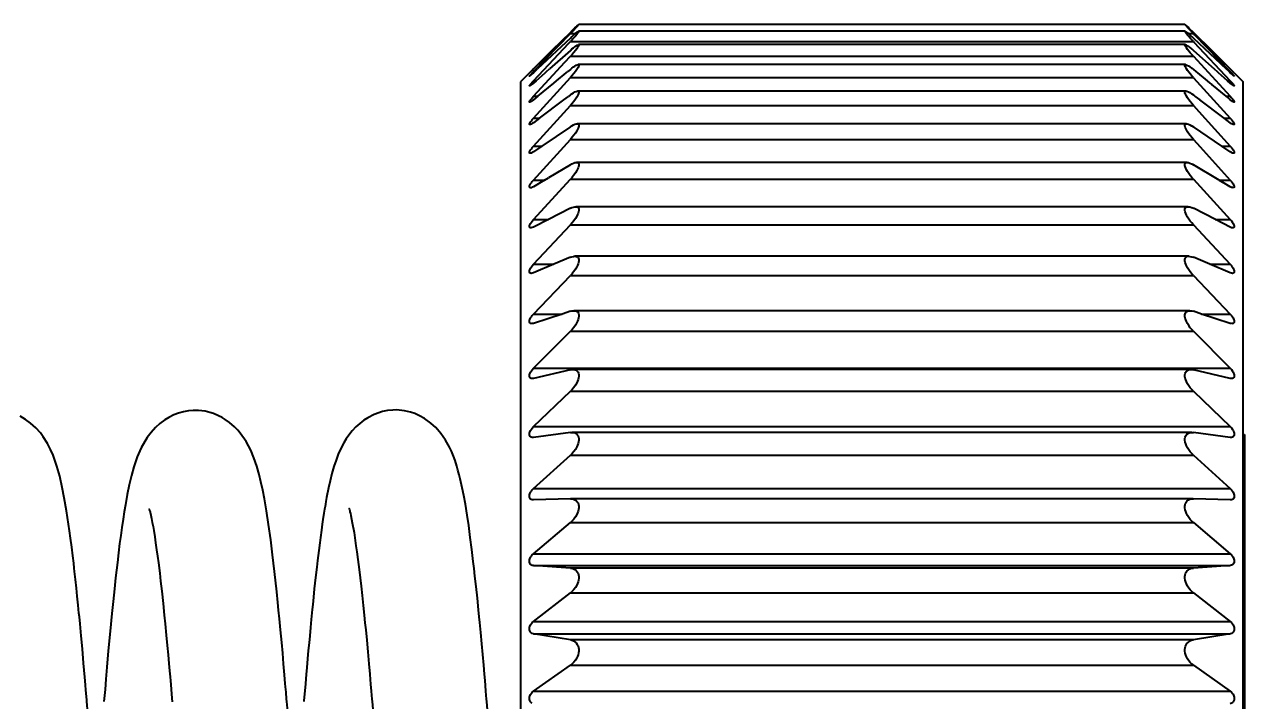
# Model space of a CAD drawing. Header units: millimetres. Extents: x 15 to 415, y 5 to 292.
# Drawn here: x 147.749 to 149.859, y 233.969 to 235.139 of the extents above; entities that cross this region are included whole.
import ezdxf

# ---------------------------------------------------------------- set-up
doc = ezdxf.new("R2010")
doc.units = ezdxf.units.MM
doc.layers.add('Geometries', color=7, linetype='Continuous')

msp = doc.modelspace()

# ---------------------------------------------------------------- linework, layer by layer
at = {"layer": 'Geometries', "linetype": 'Continuous', "lineweight": 40}
for p, q in [((148.7076, 235.1392), (148.7076, 235.139)), ((149.7556, 235.1392), (148.7076, 235.1392)), ((149.7555, 235.1391), (149.7556, 235.1392)), ((149.7556, 235.1392), (149.7556, 235.1392)), ((148.6293, 235.0623), (148.693, 235.1253)), ((148.6293, 235.0576), (148.693, 235.1233)), ((148.693, 235.1156), (148.6363, 235.0623)), ((148.693, 235.1253), (148.6611, 235.0938)), ((148.693, 235.1233), (148.7015, 235.1233)), ((148.6959, 235.1126), (148.693, 235.1095)), ((148.7071, 235.1274), (148.7074, 235.1275)), ((148.7074, 235.1275), (148.7073, 235.1275)), ((148.7074, 235.1275), (148.7076, 235.1274)), ((149.7558, 235.1275), (148.7074, 235.1275)), ((149.7617, 235.1233), (149.7702, 235.1233)), ((149.7673, 235.1282), (149.7702, 235.1253)), ((149.7673, 235.1183), (149.7702, 235.1156)), ((149.7702, 235.1253), (149.8339, 235.0623)), ((149.7702, 235.1253), (149.8021, 235.0938)), ((149.7702, 235.1233), (149.7722, 235.1213)), ((149.7702, 235.1156), (149.8268, 235.0623)), ((149.7722, 235.1213), (149.8339, 235.0576)), ((148.6293, 235.0418), (148.6904, 235.1068)), ((148.6293, 235.0623), (148.6611, 235.0938)), ((148.693, 235.0942), (148.6568, 235.0623)), ((148.6904, 235.1068), (148.693, 235.1095)), ((148.693, 235.1095), (149.7702, 235.1095)), ((148.7069, 235.1042), (148.707, 235.1042)), ((149.7562, 235.1042), (148.707, 235.1042)), ((149.756, 235.1042), (149.7561, 235.1042)), ((149.7561, 235.1042), (149.7562, 235.1042)), ((149.7562, 235.1042), (149.7562, 235.1042)), ((149.7673, 235.0968), (149.7702, 235.0942)), ((149.7702, 235.1095), (149.7711, 235.1085)), ((149.7702, 235.0942), (149.8063, 235.0623)), ((149.7711, 235.1085), (149.8339, 235.0418)), ((149.8339, 235.0623), (149.8021, 235.0938)), ((148.6293, 235.0149), (148.6834, 235.0737)), ((148.6834, 235.0737), (148.693, 235.0841)), ((148.6959, 235.0873), (148.693, 235.0841)), ((148.693, 235.0841), (149.7702, 235.0841)), ((148.7063, 235.0696), (148.7064, 235.0696)), ((148.7064, 235.0696), (148.7069, 235.0696)), ((149.7567, 235.0696), (148.7064, 235.0696)), ((148.7064, 235.0696), (148.7064, 235.0696)), ((149.7567, 235.0696), (149.7568, 235.0696)), ((149.7702, 235.0841), (149.8339, 235.0149)), ((148.6224, 235.0554), (148.6069, 235.0399)), ((148.6223, 235.0553), (148.6224, 235.0554)), ((148.6224, 235.0554), (148.6223, 235.0553)), ((148.6225, 235.0497), (148.6224, 235.0497)), ((148.6224, 235.0497), (148.6224, 235.0497)), ((148.6293, 235.0623), (148.6271, 235.0601)), ((148.6271, 235.0554), (148.6293, 235.0576)), ((148.6314, 235.0576), (148.6293, 235.0556)), ((148.6293, 235.0576), (148.6314, 235.0576)), ((148.6314, 235.0576), (148.6363, 235.0623)), ((148.6338, 235.0418), (148.6494, 235.0557)), ((148.6494, 235.0557), (148.6516, 235.0577)), ((148.6516, 235.0577), (148.6568, 235.0623)), ((148.6692, 235.0418), (148.686, 235.0556)), ((148.686, 235.0556), (148.6884, 235.0576)), ((148.693, 235.0613), (148.6884, 235.0576)), ((148.693, 235.0613), (148.6941, 235.0623)), ((149.7673, 235.0637), (149.769, 235.0623)), ((149.769, 235.0623), (149.7702, 235.0613)), ((149.7702, 235.0613), (149.7747, 235.0576)), ((149.7747, 235.0576), (149.7772, 235.0556)), ((149.7772, 235.0556), (149.794, 235.0418)), ((149.8063, 235.0623), (149.8115, 235.0577)), ((149.8115, 235.0577), (149.8138, 235.0557)), ((149.8294, 235.0418), (149.8138, 235.0557)), ((149.8318, 235.0576), (149.8268, 235.0623)), ((149.8317, 235.0576), (149.8339, 235.0576)), ((149.8339, 235.0556), (149.8318, 235.0576)), ((149.8408, 235.0553), (149.8404, 235.0557)), ((149.8404, 235.0557), (149.8407, 235.0554)), ((149.8408, 235.0553), (149.8407, 235.0554)), ((149.8408, 235.0554), (149.8563, 235.0399)), ((149.8408, 235.0497), (149.8408, 235.0497)), ((148.6069, 235.0399), (148.6069, 233.6602)), ((148.6226, 235.0328), (148.6225, 235.0328)), ((148.6271, 235.0394), (148.6293, 235.0418)), ((148.6293, 234.9771), (148.693, 235.0472)), ((148.6293, 235.0418), (148.6338, 235.0418)), ((148.6338, 235.0418), (148.6293, 235.0378)), ((148.6365, 235.0149), (148.6643, 235.0378)), ((148.6643, 235.0378), (148.6692, 235.0418)), ((148.693, 235.0472), (149.7702, 235.0472)), ((149.7702, 235.0472), (149.7705, 235.0468)), ((149.7705, 235.0468), (149.8339, 234.9771)), ((149.794, 235.0418), (149.7988, 235.0378)), ((149.7988, 235.0378), (149.8021, 235.0352)), ((149.8267, 235.0149), (149.8021, 235.0352)), ((149.8294, 235.0418), (149.8339, 235.0418)), ((149.8339, 235.0378), (149.8294, 235.0418)), ((149.8407, 235.0328), (149.8406, 235.0328)), ((149.8406, 235.0328), (149.8406, 235.0328)), ((149.8563, 234.4306), (149.8563, 235.0399)), ((148.6271, 235.0124), (148.6293, 235.0149)), ((148.6365, 235.0149), (148.6293, 235.0089)), ((148.6293, 235.0149), (148.6365, 235.0149)), ((148.6397, 234.9771), (148.6819, 235.0089)), ((148.6819, 235.0089), (148.6898, 235.0148)), ((148.693, 235.0172), (148.6898, 235.0148)), ((148.7052, 235.0239), (148.7056, 235.0239)), ((148.7056, 235.0239), (148.7059, 235.0239)), ((149.7575, 235.0239), (148.7056, 235.0239)), ((148.7056, 235.0239), (148.7056, 235.0239)), ((149.7573, 235.0239), (149.7575, 235.0239)), ((149.7673, 235.0193), (149.7702, 235.0172)), ((149.7702, 235.0172), (149.7734, 235.0148)), ((149.7734, 235.0148), (149.7812, 235.0089)), ((149.8235, 234.9771), (149.7812, 235.0089)), ((149.8266, 235.0149), (149.8339, 235.0149)), ((149.8339, 235.0089), (149.8267, 235.0149)), ((148.6228, 235.0048), (148.6226, 235.0048)), ((148.6293, 234.9287), (148.693, 234.9993)), ((148.693, 234.9993), (149.7702, 234.9993)), ((149.7702, 234.9993), (149.7797, 234.9888)), ((149.7797, 234.9888), (149.8339, 234.9287)), ((149.8404, 235.0048), (149.8402, 235.0048)), ((148.6231, 234.9659), (148.623, 234.9659)), ((148.6271, 234.9746), (148.6293, 234.9771)), ((148.6397, 234.9771), (148.6293, 234.9692)), ((148.6293, 234.9771), (148.6397, 234.9771)), ((148.7037, 234.9673), (148.7047, 234.9674)), ((149.7585, 234.9674), (148.7046, 234.9674)), ((149.7673, 234.964), (149.7702, 234.9622)), ((149.8234, 234.9771), (149.8339, 234.9771)), ((149.8339, 234.9692), (149.8235, 234.9771)), ((149.84, 234.9659), (149.8389, 234.9661)), ((149.8401, 234.9659), (149.84, 234.9659)), ((148.693, 234.9622), (148.6436, 234.9287)), ((149.8196, 234.9287), (149.7702, 234.9622)), ((148.6271, 234.9262), (148.6293, 234.9287)), ((148.6293, 234.8702), (148.693, 234.9405)), ((148.6436, 234.9287), (148.6293, 234.919)), ((148.6293, 234.9287), (148.6436, 234.9287)), ((148.693, 234.9405), (149.7702, 234.9405)), ((149.7702, 234.9405), (149.7822, 234.9273)), ((149.7822, 234.9273), (149.8339, 234.8702)), ((149.8195, 234.9287), (149.8339, 234.9287)), ((149.8339, 234.919), (149.8196, 234.9287)), ((148.6242, 234.9165), (148.6236, 234.9164)), ((148.7035, 234.9006), (148.7037, 234.9006)), ((149.7597, 234.9006), (148.7035, 234.9006)), ((149.7595, 234.9006), (149.7596, 234.9006)), ((149.7596, 234.9006), (149.7609, 234.9005)), ((149.8396, 234.9164), (149.8389, 234.9165)), ((149.8401, 234.9165), (149.8396, 234.9164)), ((148.693, 234.8967), (148.6551, 234.8742)), ((149.7673, 234.8983), (149.7702, 234.8967)), ((149.8147, 234.8702), (149.7702, 234.8967)), ((148.6271, 234.8676), (148.6293, 234.8702)), ((148.6293, 234.802), (148.693, 234.8715)), ((148.6485, 234.8702), (148.6293, 234.8587)), ((148.6293, 234.8702), (148.6485, 234.8702)), ((148.6485, 234.8702), (148.6551, 234.8742)), ((148.6959, 234.8748), (148.693, 234.8715)), ((148.693, 234.8715), (149.7702, 234.8715)), ((149.7702, 234.8715), (149.8339, 234.802)), ((149.8146, 234.8702), (149.8339, 234.8702)), ((149.8147, 234.8702), (149.8207, 234.8666)), ((149.8339, 234.8587), (149.8207, 234.8666)), ((148.6242, 234.8568), (148.6241, 234.8568)), ((149.839, 234.8568), (149.8389, 234.8568)), ((149.8401, 234.857), (149.839, 234.8568)), ((148.693, 234.8213), (148.655, 234.802)), ((148.7013, 234.8241), (148.7022, 234.8241)), ((149.761, 234.8241), (148.7022, 234.8241)), ((149.7595, 234.824), (149.7609, 234.8241)), ((149.7673, 234.8226), (149.7702, 234.8213)), ((149.8082, 234.802), (149.7702, 234.8213)), ((148.655, 234.802), (148.6293, 234.7888)), ((148.6293, 234.802), (148.655, 234.802)), ((148.6959, 234.7961), (148.693, 234.7928)), ((149.8081, 234.802), (149.8339, 234.802)), ((149.8339, 234.7888), (149.8082, 234.802)), ((148.6271, 234.7879), (148.6255, 234.7875)), ((148.6293, 234.7246), (148.693, 234.7928)), ((148.693, 234.7928), (149.7702, 234.7928)), ((149.7702, 234.7928), (149.8339, 234.7246)), ((149.8384, 234.7874), (149.8377, 234.7875)), ((149.8388, 234.7874), (149.8384, 234.7874)), ((148.693, 234.7366), (148.6643, 234.7246)), ((148.6996, 234.7384), (148.7008, 234.7385)), ((149.7624, 234.7385), (148.7008, 234.7385)), ((149.7618, 234.7385), (149.7624, 234.7385)), ((149.7624, 234.7385), (149.7636, 234.7384)), ((149.7673, 234.7377), (149.7702, 234.7366)), ((149.7989, 234.7246), (149.7702, 234.7366)), ((148.6643, 234.7246), (148.6293, 234.7098)), ((148.6293, 234.7246), (148.6643, 234.7246)), ((149.7988, 234.7246), (149.8339, 234.7246)), ((149.8339, 234.7098), (149.7989, 234.7246)), ((148.6271, 234.7091), (148.6255, 234.7089)), ((148.6293, 234.6386), (148.693, 234.705)), ((148.6959, 234.7082), (148.693, 234.705)), ((148.693, 234.705), (149.7702, 234.705)), ((149.7702, 234.705), (149.8339, 234.6386)), ((149.8388, 234.7091), (149.8377, 234.7089)), ((148.6293, 234.6386), (148.6788, 234.6386)), ((148.6787, 234.6386), (148.6293, 234.6225)), ((148.693, 234.6433), (148.6787, 234.6386)), ((148.6987, 234.6444), (148.6992, 234.6444)), ((148.6992, 234.6444), (148.6996, 234.6444)), ((149.764, 234.6444), (148.6992, 234.6444)), ((149.7636, 234.6444), (149.764, 234.6444)), ((149.7673, 234.644), (149.7702, 234.6433)), ((149.7844, 234.6386), (149.7702, 234.6433)), ((149.7844, 234.6386), (149.8339, 234.6386)), ((149.8339, 234.6225), (149.7844, 234.6386)), ((148.6262, 234.6219), (148.6255, 234.622)), ((148.6271, 234.622), (148.6262, 234.6219)), ((148.6293, 234.5449), (148.693, 234.6089)), ((148.6959, 234.612), (148.693, 234.6089)), ((148.693, 234.6089), (149.7702, 234.6089)), ((149.7702, 234.6089), (149.8339, 234.5449)), ((148.6293, 234.5449), (149.8339, 234.5449)), ((148.693, 234.5421), (148.6293, 234.5274)), ((148.6968, 234.5426), (148.6974, 234.5426)), ((149.7657, 234.5426), (148.6974, 234.5426)), ((149.7645, 234.5426), (149.7657, 234.5426)), ((149.7657, 234.5426), (149.7663, 234.5426)), ((149.7673, 234.5425), (149.7702, 234.5421)), ((149.8339, 234.5274), (149.7702, 234.5421)), ((148.6271, 234.5271), (148.6255, 234.5273)), ((149.8361, 234.5271), (149.8339, 234.5274)), ((148.6293, 234.444), (148.693, 234.5051)), ((148.6959, 234.5081), (148.693, 234.5051)), ((148.693, 234.5051), (149.7702, 234.5051)), ((149.7702, 234.5051), (149.8339, 234.444)), ((148.6293, 234.444), (149.8339, 234.444)), ((148.6293, 234.4254), (148.628, 234.4253)), ((148.693, 234.4338), (148.6293, 234.4254)), ((148.693, 234.4338), (148.6956, 234.434)), ((149.7676, 234.434), (148.6956, 234.434)), ((148.6959, 234.434), (148.6977, 234.4338)), ((149.7673, 234.434), (149.7676, 234.434)), ((149.7676, 234.434), (149.7702, 234.4338)), ((149.8339, 234.4254), (149.7702, 234.4338)), ((149.8351, 234.4253), (149.8339, 234.4254)), ((149.836, 234.4253), (149.8351, 234.4253)), ((149.8563, 234.4306), (149.8588, 234.4306)), ((149.8563, 233.2113), (149.8563, 234.4306)), ((149.8588, 234.4306), (149.8588, 233.2113)), ((148.6293, 234.3369), (148.693, 234.3946)), ((148.6959, 234.3974), (148.693, 234.3946)), ((148.693, 234.3946), (149.7702, 234.3946)), ((149.7702, 234.3946), (149.8339, 234.3369)), ((148.6293, 234.3369), (149.8339, 234.3369)), ((148.6293, 234.3172), (148.629, 234.3172)), ((148.693, 234.3193), (148.6293, 234.3172)), ((148.693, 234.3193), (148.6936, 234.3193)), ((149.7695, 234.3193), (148.6936, 234.3193)), ((149.7673, 234.3192), (149.7695, 234.3193)), ((149.7695, 234.3193), (149.7702, 234.3193)), ((149.8339, 234.3172), (149.7702, 234.3193)), ((149.8342, 234.3172), (149.8339, 234.3172)), ((149.836, 234.3174), (149.8342, 234.3172)), ((148.6293, 234.2244), (148.693, 234.2782)), ((148.6959, 234.2808), (148.693, 234.2782)), ((148.693, 234.2782), (149.7702, 234.2782)), ((149.7702, 234.2782), (149.8339, 234.2244)), ((148.6293, 234.2244), (149.8339, 234.2244)), ((148.693, 234.1996), (148.6293, 234.2038)), ((148.6293, 234.2038), (149.8339, 234.2038)), ((149.7702, 234.1996), (148.693, 234.1996)), ((149.7673, 234.1992), (149.7702, 234.1996)), ((149.8339, 234.2038), (149.7702, 234.1996)), ((149.8339, 234.2038), (149.8339, 234.2038)), ((148.6293, 234.1073), (148.693, 234.1568)), ((148.6959, 234.1593), (148.693, 234.1568)), ((148.693, 234.1568), (149.7702, 234.1568)), ((149.7702, 234.1568), (149.8339, 234.1073)), ((148.6293, 234.1073), (149.8339, 234.1073)), ((148.693, 234.0756), (148.6293, 234.0861)), ((148.6293, 234.0861), (149.8339, 234.0861)), ((149.8339, 234.0861), (149.7702, 234.0756)), ((149.7702, 234.0756), (148.693, 234.0756)), ((149.7673, 234.0748), (149.7702, 234.0756)), ((148.6293, 233.9867), (148.693, 234.0315)), ((148.6959, 234.0338), (148.693, 234.0315)), ((148.693, 234.0315), (149.7702, 234.0315)), ((149.7702, 234.0315), (149.8339, 233.9867)), ((148.6293, 233.9867), (149.8339, 233.9867))]:
    msp.add_line(p, q, dxfattribs=at)
at = {"layer": 'Geometries', "linetype": 'Continuous', "lineweight": 40, "flags": 128}
for points in [[(148.693, 235.1253), (148.6958, 235.1281), (148.6984, 235.1307), (148.7009, 235.1331), (148.7031, 235.1352), (148.705, 235.137), (148.7062, 235.1381), (148.7071, 235.1388), (148.7076, 235.1392)], [(148.7076, 235.139), (148.7076, 235.139), (148.7072, 235.1385), (148.7065, 235.1376), (148.7054, 235.1364), (148.7041, 235.135), (148.7017, 235.1324), (148.6989, 235.1294), (148.696, 235.1264), (148.693, 235.1233)], [(148.7076, 235.1392), (148.7076, 235.1392), (148.7076, 235.1392)], [(149.7673, 235.1263), (149.7647, 235.129), (149.7622, 235.1316), (149.76, 235.1339), (149.7581, 235.136), (149.7569, 235.1374), (149.756, 235.1384), (149.7556, 235.139), (149.7555, 235.1391)], [(149.7556, 235.1392), (149.7556, 235.1392), (149.756, 235.1389), (149.7567, 235.1383), (149.7578, 235.1373), (149.7591, 235.1361), (149.7615, 235.1338), (149.7643, 235.1311), (149.7671, 235.1283), (149.7673, 235.1282)], [(148.693, 235.1156), (148.6958, 235.1182), (148.6959, 235.1183)], [(148.7076, 235.1274), (148.7076, 235.1274), (148.7076, 235.127), (148.7072, 235.1262), (148.7065, 235.1251), (148.7054, 235.1236), (148.7041, 235.122), (148.7017, 235.1191), (148.6989, 235.1159), (148.696, 235.1128), (148.6959, 235.1126)], [(148.6959, 235.1183), (148.6984, 235.1207), (148.7009, 235.1228), (148.7015, 235.1233)], [(148.7015, 235.1233), (148.7031, 235.1247), (148.704, 235.1254)], [(148.704, 235.1254), (148.705, 235.1261), (148.7062, 235.127), (148.7071, 235.1274), (148.7071, 235.1274)], [(149.7556, 235.1274), (149.7556, 235.1274), (149.7558, 235.1275)], [(149.7673, 235.1126), (149.7647, 235.1154), (149.7622, 235.1182), (149.76, 235.1208), (149.7581, 235.1231), (149.7569, 235.1248), (149.756, 235.1261), (149.7556, 235.127), (149.7556, 235.1274)], [(149.7558, 235.1275), (149.756, 235.1275), (149.7562, 235.1274)], [(149.7562, 235.1274), (149.7567, 235.1271), (149.7578, 235.1264), (149.7591, 235.1254), (149.7615, 235.1235), (149.7617, 235.1233)], [(149.7617, 235.1233), (149.7643, 235.1211), (149.7671, 235.1185), (149.7673, 235.1183)], [(149.7702, 235.1253), (149.7674, 235.1281), (149.7673, 235.1282)], [(149.7702, 235.1233), (149.7674, 235.1262), (149.7673, 235.1263)], [(149.7702, 235.1095), (149.7674, 235.1125), (149.7673, 235.1126)], [(148.693, 235.0942), (148.6958, 235.0967), (148.6984, 235.0989), (148.7009, 235.1008), (148.7031, 235.1024), (148.705, 235.1035), (148.7062, 235.1041), (148.7069, 235.1042)], [(148.7071, 235.1042), (148.7076, 235.1039), (148.7076, 235.1032), (148.7072, 235.1021), (148.7065, 235.1008), (148.7054, 235.0991), (148.7041, 235.0972), (148.7017, 235.0941), (148.6989, 235.0907), (148.696, 235.0874), (148.6959, 235.0873)], [(148.707, 235.1042), (148.7071, 235.1042), (148.7071, 235.1042)], [(149.7702, 235.0841), (149.7674, 235.0872), (149.7647, 235.0902), (149.7622, 235.0932), (149.76, 235.096), (149.7581, 235.0985), (149.7569, 235.1004), (149.756, 235.102), (149.7556, 235.1032), (149.7556, 235.104), (149.756, 235.1042), (149.756, 235.1042)], [(149.7562, 235.1042), (149.7567, 235.1042), (149.7578, 235.1037), (149.7591, 235.103), (149.7615, 235.1014), (149.7643, 235.0992), (149.7671, 235.0969), (149.7673, 235.0968)], [(148.7069, 235.0696), (148.7071, 235.0695), (148.7076, 235.0689), (148.7076, 235.0678), (148.7072, 235.0665), (148.7065, 235.0649), (148.7054, 235.063), (148.7041, 235.061), (148.7017, 235.0576), (148.6989, 235.0541), (148.696, 235.0507), (148.693, 235.0472)], [(148.6941, 235.0623), (148.6958, 235.0636), (148.6984, 235.0656), (148.7009, 235.0672), (148.7031, 235.0685), (148.705, 235.0693), (148.7062, 235.0696), (148.7063, 235.0696)], [(149.7673, 235.0505), (149.7647, 235.0535), (149.7622, 235.0566), (149.76, 235.0596), (149.7581, 235.0624), (149.7569, 235.0645), (149.756, 235.0663), (149.7556, 235.0678), (149.7556, 235.0689), (149.756, 235.0694), (149.7562, 235.0696)], [(149.7562, 235.0696), (149.7567, 235.0696), (149.7567, 235.0696)], [(149.7568, 235.0696), (149.7578, 235.0695), (149.7591, 235.069), (149.7615, 235.0677), (149.7643, 235.0659), (149.7671, 235.0638), (149.7673, 235.0637)], [(148.6224, 235.0497), (148.6223, 235.0497), (148.6224, 235.0499), (148.6226, 235.0503), (148.623, 235.0508), (148.6243, 235.0523), (148.6256, 235.0537), (148.627, 235.0553), (148.6271, 235.0554)], [(148.6271, 235.0601), (148.6254, 235.0583), (148.6243, 235.0573), (148.6235, 235.0565), (148.6229, 235.0559), (148.6225, 235.0555), (148.6224, 235.0554)], [(148.6271, 235.0536), (148.6254, 235.052), (148.6243, 235.0511), (148.6235, 235.0504), (148.6229, 235.05), (148.6225, 235.0497), (148.6225, 235.0497)], [(148.6293, 235.0623), (148.6273, 235.0602), (148.6271, 235.0601)], [(148.6293, 235.0556), (148.6272, 235.0537), (148.6271, 235.0536)], [(149.7702, 235.0472), (149.7674, 235.0504), (149.7673, 235.0505)], [(149.8404, 235.0557), (149.8401, 235.056), (149.8389, 235.0573), (149.8376, 235.0585), (149.8361, 235.06), (149.8339, 235.0623)], [(149.8339, 235.0576), (149.8359, 235.0555), (149.8378, 235.0535), (149.8388, 235.0523), (149.8397, 235.0513), (149.8402, 235.0506), (149.8406, 235.0501), (149.8408, 235.0498), (149.8408, 235.0497)], [(149.8406, 235.0498), (149.8405, 235.0498), (149.8401, 235.0501), (149.8389, 235.0511), (149.8376, 235.0522), (149.8361, 235.0535), (149.8339, 235.0556)], [(149.8408, 235.0497), (149.8408, 235.0497), (149.8406, 235.0498)], [(148.6224, 235.0329), (148.6223, 235.0329), (148.6224, 235.0333), (148.6226, 235.0338), (148.623, 235.0344), (148.6243, 235.0361), (148.6256, 235.0376), (148.627, 235.0393), (148.6271, 235.0394)], [(148.6225, 235.0328), (148.6225, 235.0328), (148.6224, 235.0329)], [(148.6271, 235.0359), (148.6254, 235.0345), (148.6243, 235.0337), (148.6235, 235.0332), (148.6229, 235.0329), (148.6226, 235.0328)], [(148.6293, 235.0378), (148.6272, 235.036), (148.6271, 235.0359)], [(149.8339, 235.0418), (149.8359, 235.0395), (149.8378, 235.0374), (149.8388, 235.0361), (149.8397, 235.035), (149.8402, 235.0342), (149.8406, 235.0336), (149.8408, 235.0331), (149.8408, 235.0328), (149.8407, 235.0328)], [(149.8406, 235.0328), (149.8405, 235.0328), (149.8401, 235.0329), (149.8389, 235.0337), (149.8376, 235.0347), (149.8361, 235.0358), (149.8339, 235.0378)], [(148.6226, 235.0048), (148.6225, 235.0048), (148.6223, 235.0051), (148.6224, 235.0056), (148.6226, 235.0062), (148.623, 235.007), (148.6243, 235.0089), (148.6256, 235.0105), (148.627, 235.0123), (148.6271, 235.0124)], [(148.6271, 235.0072), (148.6254, 235.006), (148.6243, 235.0053), (148.6235, 235.0049), (148.623, 235.0048)], [(148.6293, 235.0089), (148.6272, 235.0073), (148.6271, 235.0072)], [(148.693, 235.0172), (148.6958, 235.0192), (148.6984, 235.021), (148.7009, 235.0224), (148.7031, 235.0233), (148.705, 235.0238), (148.7052, 235.0239)], [(148.7059, 235.0239), (148.7062, 235.0238), (148.7071, 235.0234), (148.7076, 235.0225), (148.7076, 235.0211), (148.7072, 235.0196), (148.7065, 235.0178), (148.7054, 235.0157), (148.7041, 235.0135), (148.7017, 235.0099), (148.6989, 235.0062), (148.696, 235.0027), (148.693, 234.9993)], [(149.7673, 235.0026), (149.7647, 235.0057), (149.7622, 235.0089), (149.76, 235.012), (149.7581, 235.015), (149.7569, 235.0173), (149.756, 235.0194), (149.7556, 235.0211), (149.7556, 235.0225), (149.756, 235.0233), (149.7567, 235.0238), (149.7573, 235.0239)], [(149.7575, 235.0239), (149.7578, 235.0239), (149.758, 235.0239)], [(149.758, 235.0239), (149.7591, 235.0236), (149.7615, 235.0227), (149.7643, 235.0212), (149.7671, 235.0194), (149.7673, 235.0193)], [(149.8339, 235.0149), (149.8359, 235.0125), (149.8378, 235.0103), (149.8388, 235.0089), (149.8397, 235.0077), (149.8402, 235.0068), (149.8406, 235.006), (149.8408, 235.0054), (149.8408, 235.005), (149.8405, 235.0048), (149.8404, 235.0048)], [(149.8402, 235.0048), (149.8401, 235.0048), (149.8389, 235.0053), (149.8376, 235.0061), (149.8361, 235.0071), (149.8339, 235.0089)], [(148.623, 235.0048), (148.6229, 235.0048), (148.6228, 235.0048)], [(149.7702, 234.9993), (149.7674, 235.0024), (149.7673, 235.0026)], [(148.623, 234.9659), (148.6229, 234.9659), (148.6225, 234.9661), (148.6223, 234.9665), (148.6224, 234.9672), (148.6226, 234.9679), (148.623, 234.9687), (148.6243, 234.9708), (148.6256, 234.9726), (148.627, 234.9745), (148.6271, 234.9746)], [(148.6242, 234.9661), (148.6235, 234.9659), (148.6231, 234.9659)], [(148.6271, 234.9677), (148.6254, 234.9666), (148.6243, 234.9662), (148.6242, 234.9661)], [(148.6293, 234.9692), (148.6272, 234.9678), (148.6271, 234.9677)], [(148.7047, 234.9674), (148.705, 234.9674), (148.7062, 234.9671), (148.7071, 234.9664), (148.7076, 234.9652), (148.7076, 234.9635), (148.7072, 234.9618), (148.7065, 234.9598), (148.7054, 234.9575), (148.7041, 234.9551), (148.7017, 234.9514), (148.6989, 234.9476), (148.696, 234.944), (148.693, 234.9405)], [(148.693, 234.9622), (148.6958, 234.964), (148.6984, 234.9654), (148.7009, 234.9665), (148.7031, 234.9672), (148.7037, 234.9673)], [(149.7673, 234.9439), (149.7647, 234.947), (149.7622, 234.9503), (149.76, 234.9536), (149.7581, 234.9568), (149.7569, 234.9593), (149.756, 234.9615), (149.7556, 234.9636), (149.7556, 234.9652), (149.756, 234.9663), (149.7567, 234.967), (149.7578, 234.9673), (149.7585, 234.9674)], [(149.7585, 234.9674), (149.7591, 234.9674), (149.7595, 234.9673)], [(149.7595, 234.9673), (149.7615, 234.9668), (149.7643, 234.9657), (149.7671, 234.9641), (149.7673, 234.964)], [(149.8339, 234.9771), (149.8359, 234.9747), (149.8378, 234.9723), (149.8388, 234.9709), (149.8397, 234.9695), (149.8402, 234.9685), (149.8406, 234.9676), (149.8408, 234.9669), (149.8408, 234.9663), (149.8405, 234.966), (149.8401, 234.9659), (149.8401, 234.9659)], [(149.8389, 234.9661), (149.8389, 234.9661), (149.8376, 234.9667), (149.8361, 234.9676), (149.8339, 234.9692)], [(149.7702, 234.9405), (149.7674, 234.9437), (149.7673, 234.9439)], [(148.6231, 234.9165), (148.6229, 234.9165), (148.6225, 234.9169), (148.6223, 234.9174), (148.6224, 234.9182), (148.6226, 234.9191), (148.623, 234.92), (148.6243, 234.9223), (148.6256, 234.9242), (148.627, 234.9261), (148.6271, 234.9262)], [(149.8339, 234.9287), (149.8359, 234.9263), (149.8378, 234.9239), (149.8388, 234.9223), (149.8397, 234.9209), (149.8402, 234.9198), (149.8406, 234.9187), (149.8408, 234.9179), (149.8408, 234.9172), (149.8405, 234.9167), (149.8401, 234.9165), (149.8401, 234.9165)], [(148.6236, 234.9164), (148.6235, 234.9164), (148.6231, 234.9165)], [(148.6271, 234.9177), (148.6254, 234.9168), (148.6243, 234.9165), (148.6242, 234.9165)], [(148.6293, 234.919), (148.6272, 234.9177), (148.6271, 234.9177)], [(148.693, 234.8967), (148.6958, 234.8982), (148.6984, 234.8994), (148.7009, 234.9003), (148.7022, 234.9005)], [(148.7037, 234.9006), (148.705, 234.9005), (148.7062, 234.8999), (148.7071, 234.8989), (148.7076, 234.8974), (148.7076, 234.8955), (148.7072, 234.8935), (148.7065, 234.8913), (148.7054, 234.8889), (148.7041, 234.8864), (148.7017, 234.8825), (148.6989, 234.8786), (148.696, 234.875), (148.6959, 234.8748)], [(148.7022, 234.9005), (148.7031, 234.9006), (148.7035, 234.9006)], [(149.7702, 234.8715), (149.7674, 234.8747), (149.7647, 234.878), (149.7622, 234.8814), (149.76, 234.8848), (149.7581, 234.8881), (149.7569, 234.8908), (149.756, 234.8933), (149.7556, 234.8955), (149.7556, 234.8974), (149.756, 234.8987), (149.7567, 234.8997), (149.7578, 234.9003), (149.7591, 234.9006), (149.7595, 234.9006)], [(149.7609, 234.9005), (149.7615, 234.9004), (149.7643, 234.8996), (149.7671, 234.8984), (149.7673, 234.8983)], [(149.8389, 234.9165), (149.8389, 234.9165), (149.8376, 234.9169), (149.8361, 234.9176), (149.8339, 234.919)], [(148.6231, 234.857), (148.6229, 234.8571), (148.6225, 234.8576), (148.6223, 234.8583), (148.6224, 234.8592), (148.6226, 234.8601), (148.623, 234.8612), (148.6243, 234.8636), (148.6256, 234.8656), (148.627, 234.8675), (148.6271, 234.8676)], [(148.6293, 234.8587), (148.6272, 234.8576), (148.6271, 234.8576)], [(149.8339, 234.8702), (149.8359, 234.8678), (149.8378, 234.8653), (149.8388, 234.8637), (149.8397, 234.8621), (149.8402, 234.8609), (149.8406, 234.8598), (149.8408, 234.8588), (149.8408, 234.858), (149.8405, 234.8574), (149.8401, 234.857), (149.8401, 234.857)], [(149.8389, 234.8568), (149.8389, 234.8568), (149.8376, 234.857), (149.8361, 234.8575), (149.8339, 234.8587)], [(148.6241, 234.8568), (148.6235, 234.8568), (148.6231, 234.857)], [(148.6271, 234.8576), (148.6254, 234.8569), (148.6243, 234.8568), (148.6242, 234.8568)], [(148.693, 234.8213), (148.6958, 234.8226), (148.6984, 234.8235), (148.7009, 234.824), (148.7013, 234.8241)], [(148.7022, 234.8241), (148.7031, 234.8241), (148.705, 234.8236), (148.7062, 234.8227), (148.7071, 234.8214), (148.7076, 234.8197), (148.7076, 234.8175), (148.7072, 234.8154), (148.7065, 234.813), (148.7054, 234.8104), (148.7041, 234.8078), (148.7017, 234.8038), (148.6989, 234.7998), (148.696, 234.7962), (148.6959, 234.7961)], [(149.7702, 234.7928), (149.7674, 234.796), (149.7647, 234.7992), (149.7622, 234.8027), (149.76, 234.8061), (149.7581, 234.8096), (149.7569, 234.8124), (149.756, 234.8151), (149.7556, 234.8176), (149.7556, 234.8197), (149.756, 234.8213), (149.7567, 234.8225), (149.7578, 234.8234), (149.7591, 234.8239), (149.7595, 234.824)], [(149.7609, 234.8241), (149.7615, 234.8241), (149.7618, 234.8241)], [(149.7618, 234.8241), (149.7643, 234.8236), (149.7671, 234.8227), (149.7673, 234.8226)], [(148.6243, 234.7874), (148.6235, 234.7877), (148.6229, 234.7881), (148.6225, 234.7887), (148.6223, 234.7895), (148.6224, 234.7905), (148.6226, 234.7916), (148.623, 234.7927), (148.6243, 234.7953), (148.6256, 234.7973), (148.627, 234.7993), (148.6293, 234.802)], [(149.8339, 234.802), (149.8359, 234.7995), (149.836, 234.7994)], [(149.836, 234.7994), (149.8378, 234.797), (149.8388, 234.7953), (149.8397, 234.7937), (149.8402, 234.7924), (149.8406, 234.7912), (149.8408, 234.7901), (149.8408, 234.7891), (149.8405, 234.7885), (149.8401, 234.788), (149.8389, 234.7874), (149.8388, 234.7874)], [(148.6248, 234.7874), (148.6243, 234.7874), (148.6243, 234.7874)], [(148.6255, 234.7875), (148.6254, 234.7874), (148.6248, 234.7874)], [(148.6293, 234.7888), (148.6272, 234.7879), (148.6271, 234.7879)], [(149.8377, 234.7875), (149.8376, 234.7875), (149.8361, 234.7878), (149.8339, 234.7888)], [(148.693, 234.7366), (148.6958, 234.7376), (148.6984, 234.7383), (148.6996, 234.7384)], [(148.7013, 234.7385), (148.7031, 234.7382), (148.705, 234.7374), (148.7062, 234.7362), (148.7071, 234.7347), (148.7076, 234.7327), (148.7076, 234.7303), (148.7072, 234.7279), (148.7065, 234.7254), (148.7054, 234.7227), (148.7041, 234.72), (148.7017, 234.7159), (148.6989, 234.712), (148.696, 234.7084), (148.6959, 234.7082)], [(148.7008, 234.7385), (148.7009, 234.7385), (148.7013, 234.7385)], [(149.7702, 234.705), (149.7674, 234.7081), (149.7647, 234.7114), (149.7622, 234.7148), (149.76, 234.7183), (149.7581, 234.7219), (149.7569, 234.7248), (149.756, 234.7277), (149.7556, 234.7303), (149.7556, 234.7327), (149.756, 234.7345), (149.7567, 234.7359), (149.7578, 234.7371), (149.7591, 234.7379), (149.7615, 234.7384), (149.7618, 234.7385)], [(149.7636, 234.7384), (149.7643, 234.7383), (149.7671, 234.7377), (149.7673, 234.7377)], [(148.6242, 234.7091), (148.6235, 234.7094), (148.6229, 234.71), (148.6225, 234.7107), (148.6223, 234.7117), (148.6224, 234.7128), (148.6226, 234.714), (148.623, 234.7152), (148.6243, 234.7178), (148.6256, 234.7199), (148.627, 234.7219), (148.6293, 234.7246)], [(149.8339, 234.7246), (149.8359, 234.7222), (149.836, 234.722)], [(149.836, 234.722), (149.8378, 234.7196), (149.8388, 234.7179), (149.8397, 234.7162), (149.8402, 234.7149), (149.8406, 234.7135), (149.8408, 234.7123), (149.8408, 234.7113), (149.8405, 234.7105), (149.8401, 234.7098), (149.8389, 234.7091), (149.8388, 234.7091)], [(148.6255, 234.7089), (148.6254, 234.7089), (148.6243, 234.7091), (148.6242, 234.7091)], [(148.6293, 234.7098), (148.6272, 234.7091), (148.6271, 234.7091)], [(149.8377, 234.7089), (149.8376, 234.7089), (149.8361, 234.7091), (149.8339, 234.7098)], [(148.6255, 234.622), (148.6254, 234.622), (148.6243, 234.6223), (148.6235, 234.6228), (148.6229, 234.6235), (148.6225, 234.6244), (148.6223, 234.6254), (148.6224, 234.6267), (148.6226, 234.6279), (148.623, 234.6292), (148.6243, 234.6319), (148.6256, 234.634), (148.627, 234.636), (148.6293, 234.6386)], [(148.693, 234.6433), (148.6958, 234.644), (148.6984, 234.6444), (148.6987, 234.6444)], [(148.6996, 234.6444), (148.7009, 234.6443), (148.7031, 234.6437), (148.705, 234.6425), (148.7062, 234.6411), (148.7071, 234.6393), (148.7076, 234.6371), (148.7076, 234.6345), (148.7072, 234.632), (148.7065, 234.6293), (148.7054, 234.6265), (148.7041, 234.6237), (148.7017, 234.6196), (148.6989, 234.6156), (148.696, 234.6121), (148.6959, 234.612)], [(149.7702, 234.6089), (149.7674, 234.6118), (149.7647, 234.615), (149.7622, 234.6185), (149.76, 234.622), (149.7581, 234.6256), (149.7569, 234.6287), (149.756, 234.6317), (149.7556, 234.6345), (149.7556, 234.6371), (149.756, 234.6391), (149.7567, 234.6408), (149.7578, 234.6422), (149.7591, 234.6432), (149.7615, 234.6441), (149.7636, 234.6444)], [(149.764, 234.6444), (149.7643, 234.6444), (149.7645, 234.6444)], [(149.7645, 234.6444), (149.7671, 234.6441), (149.7673, 234.644)], [(149.8339, 234.6386), (149.8359, 234.6363), (149.836, 234.6362)], [(149.836, 234.6362), (149.8378, 234.6337), (149.8388, 234.632), (149.8397, 234.6303), (149.8402, 234.6288), (149.8406, 234.6274), (149.8408, 234.6261), (149.8408, 234.625), (149.8405, 234.6241), (149.8401, 234.6233), (149.8389, 234.6223), (149.8377, 234.622)], [(148.6293, 234.6225), (148.6272, 234.622), (148.6271, 234.622)], [(149.8369, 234.6219), (149.8361, 234.622), (149.8339, 234.6225)], [(149.8377, 234.622), (149.8376, 234.622), (149.8369, 234.6219)], [(148.6255, 234.5273), (148.6254, 234.5273), (148.6243, 234.5278), (148.6235, 234.5285), (148.6229, 234.5293), (148.6225, 234.5303), (148.6223, 234.5315), (148.6224, 234.5328), (148.6226, 234.5341), (148.623, 234.5354), (148.6243, 234.5382), (148.6256, 234.5403), (148.627, 234.5423), (148.6293, 234.5449)], [(148.693, 234.5421), (148.6958, 234.5425), (148.6968, 234.5426)], [(148.6987, 234.5426), (148.7009, 234.5422), (148.7031, 234.5413), (148.705, 234.5398), (148.7062, 234.5382), (148.7071, 234.5361), (148.7076, 234.5336), (148.7076, 234.5309), (148.7072, 234.5282), (148.7065, 234.5254), (148.7054, 234.5226), (148.7041, 234.5197), (148.7017, 234.5156), (148.6989, 234.5117), (148.696, 234.5082), (148.6959, 234.5081)], [(148.6974, 234.5426), (148.6984, 234.5426), (148.6987, 234.5426)], [(149.7702, 234.5051), (149.7674, 234.508), (149.7647, 234.5111), (149.7622, 234.5144), (149.76, 234.518), (149.7581, 234.5217), (149.7569, 234.5248), (149.756, 234.5279), (149.7556, 234.5309), (149.7556, 234.5337), (149.756, 234.5359), (149.7567, 234.5378), (149.7578, 234.5394), (149.7591, 234.5406), (149.7615, 234.5419), (149.7643, 234.5425), (149.7645, 234.5426)], [(149.7663, 234.5426), (149.7671, 234.5425), (149.7673, 234.5425)], [(149.8339, 234.5449), (149.8359, 234.5426), (149.836, 234.5425)], [(149.836, 234.5425), (149.8378, 234.54), (149.8388, 234.5383), (149.8397, 234.5365), (149.8402, 234.5351), (149.8406, 234.5336), (149.8408, 234.5322), (149.8408, 234.5309), (149.8405, 234.5299), (149.8401, 234.5291), (149.8389, 234.5278), (149.8377, 234.5273)], [(148.6293, 234.5274), (148.6272, 234.5271), (148.6271, 234.5271)], [(149.8377, 234.5273), (149.8376, 234.5273), (149.8361, 234.5271), (149.8361, 234.5271)], [(147.857, 233.969), (147.8568, 233.9716), (147.8554, 233.9886), (147.8546, 233.9976), (147.8535, 234.0109), (147.8514, 234.0349), (147.8492, 234.0597), (147.8471, 234.0826), (147.8452, 234.1032), (147.844, 234.1152), (147.8434, 234.1218), (147.842, 234.1352), (147.8404, 234.1512), (147.839, 234.1649), (147.8374, 234.1795), (147.8359, 234.1935), (147.8352, 234.1996), (147.8342, 234.208), (147.8327, 234.2205), (147.8309, 234.2356), (147.8288, 234.2513), (147.8271, 234.2637), (147.8255, 234.2754), (147.8219, 234.2986), (147.818, 234.3211), (147.8145, 234.3389), (147.81, 234.3584), (147.8051, 234.3758), (147.7985, 234.3944), (147.7942, 234.4044), (147.7889, 234.4147), (147.7815, 234.4265), (147.7766, 234.4331), (147.7686, 234.442), (147.7597, 234.4501), (147.7511, 234.4564), (147.7417, 234.4618)], [(148.2028, 233.969), (148.2024, 233.9728), (148.2014, 233.985), (148.2007, 233.994), (148.2001, 234), (148.1989, 234.0147), (148.1972, 234.0338), (148.1956, 234.0525), (148.1939, 234.071), (148.1919, 234.0926), (148.1901, 234.1117), (148.1885, 234.127), (148.1872, 234.1402), (148.1853, 234.1585), (148.1816, 234.1934), (148.1782, 234.2223), (148.1749, 234.2483), (148.1713, 234.2747), (148.1677, 234.2984), (148.1641, 234.3189), (148.1613, 234.3339), (148.158, 234.3488), (148.1549, 234.3614), (148.1509, 234.3755), (148.1459, 234.39), (148.1403, 234.4034), (148.1324, 234.4182), (148.1223, 234.4328), (148.1178, 234.4381), (148.1122, 234.4438), (148.1035, 234.4513), (148.0962, 234.4565), (148.0908, 234.4597), (148.0846, 234.4629), (148.0761, 234.4665), (148.0698, 234.4685), (148.0616, 234.4705), (148.0503, 234.472), (148.0406, 234.4721), (148.0327, 234.4714), (148.0241, 234.4698), (148.0156, 234.4673), (148.0074, 234.4642), (147.9987, 234.4599), (147.9916, 234.4555), (147.9832, 234.4492), (147.9758, 234.4426), (147.968, 234.4341), (147.9613, 234.4252), (147.9509, 234.4075), (147.944, 234.3917), (147.9382, 234.3747), (147.9339, 234.3593), (147.9302, 234.3433), (147.9268, 234.3269), (147.9236, 234.3091), (147.9215, 234.2966), (147.9195, 234.2839), (147.9175, 234.2698), (147.9155, 234.2556), (147.9137, 234.2422), (147.9117, 234.2259), (147.9097, 234.2093), (147.9082, 234.196), (147.9067, 234.1827), (147.9046, 234.1636), (147.9023, 234.1418), (147.9002, 234.1209), (147.8973, 234.0902), (147.8941, 234.0562), (147.8917, 234.0281), (147.8899, 234.0073), (147.8884, 233.9896), (147.8866, 233.9689)], [(148.5485, 233.9691), (148.5481, 233.9731), (148.547, 233.987), (148.5462, 233.9964), (148.5454, 234.005), (148.5445, 234.0164), (148.5431, 234.0317), (148.5415, 234.05), (148.5398, 234.0688), (148.538, 234.088), (148.5364, 234.1052), (148.5354, 234.115), (148.5342, 234.1271), (148.5322, 234.1475), (148.5301, 234.1677), (148.5281, 234.1856), (148.5266, 234.1989), (148.5252, 234.2108), (148.5228, 234.2315), (148.52, 234.2526), (148.5172, 234.2729), (148.5146, 234.2909), (148.5114, 234.31), (148.5087, 234.3251), (148.5061, 234.3381), (148.5027, 234.3536), (148.5009, 234.3608), (148.4987, 234.369), (148.4967, 234.3757), (148.4936, 234.3852), (148.4909, 234.3927), (148.4873, 234.4014), (148.4839, 234.4087), (148.4773, 234.4205), (148.4692, 234.4322), (148.4601, 234.4425), (148.4519, 234.45), (148.4407, 234.458), (148.432, 234.4629), (148.424, 234.4664), (148.4164, 234.469), (148.4064, 234.4714), (148.3972, 234.4726), (148.3929, 234.4728), (148.3862, 234.4727), (148.377, 234.4717), (148.3683, 234.4699), (148.3537, 234.4649), (148.3426, 234.4592), (148.3361, 234.455), (148.3288, 234.4495), (148.3222, 234.4435), (148.3158, 234.4368), (148.31, 234.4295), (148.3054, 234.4228), (148.3013, 234.4162), (148.2965, 234.4071), (148.2916, 234.3961), (148.2878, 234.3861), (148.2841, 234.3749), (148.2807, 234.363), (148.2776, 234.3503), (148.2748, 234.338), (148.2716, 234.3217), (148.2704, 234.3147), (148.2695, 234.3097), (148.2688, 234.3059), (148.2681, 234.3014), (148.267, 234.2944), (148.2652, 234.2833), (148.2641, 234.2754), (148.2625, 234.2648), (148.2608, 234.2522), (148.2596, 234.2432), (148.258, 234.2301), (148.2559, 234.2128), (148.2545, 234.2013), (148.2524, 234.183), (148.2503, 234.1634), (148.2488, 234.149), (148.2475, 234.1364), (148.2466, 234.1278), (148.2461, 234.1221), (148.245, 234.1108), (148.2436, 234.0966), (148.2423, 234.0823), (148.2411, 234.0701), (148.2399, 234.057), (148.2387, 234.0429), (148.2373, 234.0278), (148.2362, 234.0153), (148.2356, 234.0078), (148.2349, 233.9997), (148.2339, 233.9876), (148.2324, 233.9704), (148.2323, 233.9689)], [(148.6271, 234.4253), (148.6254, 234.4258), (148.6243, 234.4263), (148.6235, 234.4272), (148.6229, 234.4281), (148.6225, 234.4292), (148.6223, 234.4305), (148.6224, 234.4319), (148.6226, 234.4333), (148.623, 234.4346), (148.6243, 234.4375), (148.6256, 234.4396), (148.627, 234.4416), (148.6293, 234.444)], [(149.8339, 234.444), (149.8359, 234.4418), (149.836, 234.4417)], [(149.836, 234.4417), (149.8378, 234.4393), (149.8388, 234.4376), (149.8397, 234.4358), (149.8402, 234.4343), (149.8406, 234.4328), (149.8408, 234.4313), (149.8408, 234.4299), (149.8405, 234.4288), (149.8401, 234.4279), (149.8389, 234.4264), (149.8376, 234.4257), (149.8361, 234.4253), (149.836, 234.4253)], [(148.628, 234.4253), (148.6272, 234.4253), (148.6271, 234.4253)], [(148.6956, 234.434), (148.6958, 234.434), (148.6959, 234.434)], [(148.6977, 234.4338), (148.6984, 234.4337), (148.7009, 234.433), (148.7031, 234.4318), (148.705, 234.4301), (148.7062, 234.4282), (148.7071, 234.4259), (148.7076, 234.4232), (148.7076, 234.4203), (148.7072, 234.4175), (148.7065, 234.4147), (148.7054, 234.4117), (148.7041, 234.4088), (148.7017, 234.4047), (148.6989, 234.4009), (148.696, 234.3976), (148.6959, 234.3974)], [(149.7702, 234.3946), (149.7674, 234.3973), (149.7647, 234.4003), (149.7622, 234.4036), (149.76, 234.4071), (149.7581, 234.4108), (149.7569, 234.414), (149.756, 234.4172), (149.7556, 234.4203), (149.7556, 234.4233), (149.756, 234.4256), (149.7567, 234.4277), (149.7578, 234.4295), (149.7591, 234.431), (149.7615, 234.4327), (149.7643, 234.4336), (149.7656, 234.4339)], [(149.7656, 234.4339), (149.7671, 234.434), (149.7673, 234.434)], [(148.6271, 234.3174), (148.6254, 234.3181), (148.6243, 234.3188), (148.6235, 234.3198), (148.6229, 234.3208), (148.6225, 234.322), (148.6223, 234.3234), (148.6224, 234.3249), (148.6226, 234.3263), (148.623, 234.3277), (148.6243, 234.3306), (148.6256, 234.3327), (148.627, 234.3346), (148.6293, 234.3369)], [(149.8339, 234.3369), (149.8359, 234.3348), (149.836, 234.3347)], [(149.836, 234.3347), (149.8378, 234.3324), (149.8388, 234.3307), (149.8397, 234.3289), (149.8402, 234.3273), (149.8406, 234.3257), (149.8408, 234.3242), (149.8408, 234.3228), (149.8405, 234.3216), (149.8401, 234.3205), (149.8389, 234.3188), (149.8376, 234.3179), (149.8361, 234.3174), (149.836, 234.3174)], [(148.629, 234.3172), (148.6272, 234.3174), (148.6271, 234.3174)], [(148.6936, 234.3193), (148.6958, 234.3192), (148.6968, 234.3191)], [(148.6968, 234.3191), (148.6984, 234.3187), (148.7009, 234.3177), (148.7031, 234.3162), (148.705, 234.3141), (148.7062, 234.312), (148.7071, 234.3095), (148.7076, 234.3067), (148.7076, 234.3036), (148.7072, 234.3007), (148.7065, 234.2978), (148.7054, 234.2948), (148.7041, 234.292), (148.7017, 234.2879), (148.6989, 234.2842), (148.696, 234.281), (148.6959, 234.2808)], [(149.7702, 234.2782), (149.7674, 234.2807), (149.7647, 234.2836), (149.7622, 234.2868), (149.76, 234.2902), (149.7581, 234.2939), (149.7569, 234.2971), (149.756, 234.3004), (149.7556, 234.3036), (149.7556, 234.3067), (149.756, 234.3093), (149.7567, 234.3115), (149.7578, 234.3136), (149.7591, 234.3153), (149.7615, 234.3173), (149.7643, 234.3185), (149.7671, 234.3192), (149.7673, 234.3192)], [(147.9648, 234.3014), (147.9648, 234.3014), (147.965, 234.3009), (147.9656, 234.2988), (147.9663, 234.2959), (147.9674, 234.2912), (147.9688, 234.285), (147.9702, 234.2781), (147.9714, 234.2715), (147.9726, 234.2645), (147.9743, 234.2536), (147.9759, 234.2433), (147.9776, 234.2313), (147.9792, 234.22), (147.9806, 234.2087), (147.9829, 234.1908), (147.9845, 234.1769), (147.9865, 234.1596), (147.9888, 234.138), (147.9909, 234.118), (147.9924, 234.103), (147.9943, 234.0838), (147.996, 234.0658), (147.9975, 234.0493), (147.9989, 234.0344), (148, 234.0217), (148.0009, 234.0117), (148.0015, 234.0044), (148.002, 233.9983), (148.0035, 233.9817), (148.0046, 233.9682)], [(148.3103, 234.3026), (148.3103, 234.3026), (148.3106, 234.3018), (148.3109, 234.3007), (148.3114, 234.2987), (148.3119, 234.2969), (148.3126, 234.2937), (148.3133, 234.2906), (148.3159, 234.2779), (148.3189, 234.2609), (148.3223, 234.2381), (148.3239, 234.2273), (148.3256, 234.2142), (148.3278, 234.1972), (148.3295, 234.1827), (148.3312, 234.168), (148.333, 234.1521), (148.3348, 234.1347), (148.3366, 234.118), (148.3379, 234.1048), (148.3391, 234.0925), (148.3408, 234.0751), (148.3427, 234.0548), (148.3446, 234.0338), (148.3462, 234.0159), (148.347, 234.0067), (148.3477, 233.9986), (148.3487, 233.987), (148.35, 233.9728), (148.3503, 233.969)], [(148.6271, 234.2042), (148.6254, 234.2051), (148.6243, 234.2059), (148.6235, 234.2071), (148.6229, 234.2082), (148.6225, 234.2095), (148.6223, 234.2109), (148.6224, 234.2125), (148.6226, 234.2139), (148.623, 234.2154), (148.6243, 234.2183), (148.6256, 234.2203), (148.627, 234.2222), (148.6293, 234.2244)], [(148.6293, 234.2038), (148.6272, 234.2042), (148.6271, 234.2042)], [(149.8339, 234.2244), (149.8359, 234.2224), (149.836, 234.2223)], [(149.836, 234.2223), (149.8378, 234.22), (149.8388, 234.2183), (149.8397, 234.2166), (149.8402, 234.215), (149.8406, 234.2134), (149.8408, 234.2118), (149.8408, 234.2103), (149.8405, 234.209), (149.8401, 234.2079), (149.8389, 234.206), (149.8376, 234.2049), (149.8361, 234.2043), (149.8339, 234.2038)], [(148.693, 234.1996), (148.6958, 234.1992), (148.6984, 234.1984), (148.7009, 234.1971), (148.7031, 234.1953), (148.705, 234.193), (148.7062, 234.1907), (148.7071, 234.188), (148.7076, 234.185), (148.7076, 234.1818), (148.7072, 234.1788), (148.7065, 234.1759), (148.7054, 234.1729), (148.7041, 234.1701), (148.7017, 234.166), (148.6989, 234.1624), (148.696, 234.1594), (148.6959, 234.1593)], [(149.7702, 234.1568), (149.7674, 234.1592), (149.7647, 234.1619), (149.7622, 234.165), (149.76, 234.1683), (149.7581, 234.172), (149.7569, 234.1752), (149.756, 234.1785), (149.7556, 234.1818), (149.7556, 234.185), (149.756, 234.1877), (149.7567, 234.1901), (149.7578, 234.1924), (149.7591, 234.1943), (149.7615, 234.1966), (149.7643, 234.1982), (149.7671, 234.1991), (149.7673, 234.1992)], [(148.6271, 234.0867), (148.6254, 234.0878), (148.6243, 234.0888), (148.6235, 234.09), (148.6229, 234.0912), (148.6225, 234.0926), (148.6223, 234.0941), (148.6224, 234.0957), (148.6226, 234.0972), (148.623, 234.0986), (148.6243, 234.1015), (148.6256, 234.1035), (148.627, 234.1053), (148.6293, 234.1073)], [(149.8339, 234.1073), (149.8359, 234.1055), (149.836, 234.1054)], [(149.836, 234.1054), (149.8378, 234.1032), (149.8388, 234.1016), (149.8397, 234.0998), (149.8402, 234.0983), (149.8406, 234.0966), (149.8408, 234.095), (149.8408, 234.0934), (149.8405, 234.0921), (149.8401, 234.0909), (149.8389, 234.0888), (149.8376, 234.0876), (149.8361, 234.0867), (149.8339, 234.0861)], [(148.6293, 234.0861), (148.6272, 234.0867), (148.6271, 234.0867)], [(148.693, 234.0756), (148.6958, 234.0749), (148.6984, 234.0738), (148.7009, 234.0722), (148.7031, 234.0702), (148.705, 234.0676), (148.7062, 234.0651), (148.7071, 234.0622), (148.7076, 234.0591), (148.7076, 234.0558), (148.7072, 234.0528), (148.7065, 234.0498), (148.7054, 234.0469), (148.7041, 234.0441), (148.7017, 234.0402), (148.6989, 234.0367), (148.696, 234.0339), (148.6959, 234.0338)], [(149.7702, 234.0315), (149.7674, 234.0337), (149.7647, 234.0362), (149.7622, 234.0392), (149.76, 234.0424), (149.7581, 234.046), (149.7569, 234.0491), (149.756, 234.0525), (149.7556, 234.0558), (149.7556, 234.0592), (149.756, 234.0619), (149.7567, 234.0645), (149.7578, 234.0669), (149.7591, 234.069), (149.7615, 234.0716), (149.7643, 234.0735), (149.7671, 234.0748), (149.7673, 234.0748)], [(148.6271, 233.9658), (148.6254, 233.967), (148.6243, 233.9682), (148.6235, 233.9695), (148.6229, 233.9708), (148.6225, 233.9723), (148.6223, 233.9738), (148.6224, 233.9755), (148.6226, 233.9769), (148.623, 233.9784), (148.6243, 233.9812), (148.6256, 233.9832), (148.627, 233.9848), (148.6293, 233.9867)], [(149.8339, 233.9867), (149.8359, 233.985), (149.836, 233.9849)], [(149.836, 233.9849), (149.8378, 233.9829), (149.8388, 233.9813), (149.8397, 233.9796), (149.8402, 233.978), (149.8406, 233.9764), (149.8408, 233.9748), (149.8408, 233.9731), (149.8405, 233.9718), (149.8401, 233.9705), (149.8389, 233.9682), (149.8376, 233.9669), (149.8361, 233.9658), (149.8339, 233.9649)], [(147.8719, 233.7799), (147.87, 233.8049), (147.8659, 233.8575), (147.8634, 233.8897), (147.8609, 233.9217), (147.8586, 233.9494), (147.857, 233.969)], [(148.2176, 233.7799), (148.2156, 233.8059), (148.2134, 233.8354), (148.211, 233.8661), (148.2085, 233.8978), (148.2059, 233.9301), (148.2037, 233.9575), (148.2028, 233.969)], [(148.3503, 233.969), (148.352, 233.9488), (148.3544, 233.9194), (148.3569, 233.8882), (148.3593, 233.8569), (148.3618, 233.8257), (148.3657, 233.7741), (148.3695, 233.7237), (148.3729, 233.677), (148.3747, 233.6528), (148.3763, 233.6306), (148.3772, 233.6183), (148.3779, 233.6087), (148.3791, 233.5921), (148.3809, 233.5688), (148.3834, 233.5342), (148.3861, 233.4979), (148.3888, 233.4608), (148.3904, 233.4401)], [(148.5945, 233.3611), (148.5896, 233.4245), (148.5846, 233.491), (148.5826, 233.5185), (148.5806, 233.5458), (148.5788, 233.5703), (148.5775, 233.5871), (148.5769, 233.5959), (148.5763, 233.6044), (148.5751, 233.6203), (148.5725, 233.6554), (148.5698, 233.6925), (148.567, 233.7307), (148.5641, 233.7687), (148.561, 233.8105), (148.5575, 233.8561), (148.5537, 233.9049), (148.5515, 233.9315), (148.5497, 233.9547), (148.5485, 233.9691)]]:
    msp.add_lwpolyline(points, dxfattribs=at)

doc.saveas('drawing.dxf')
